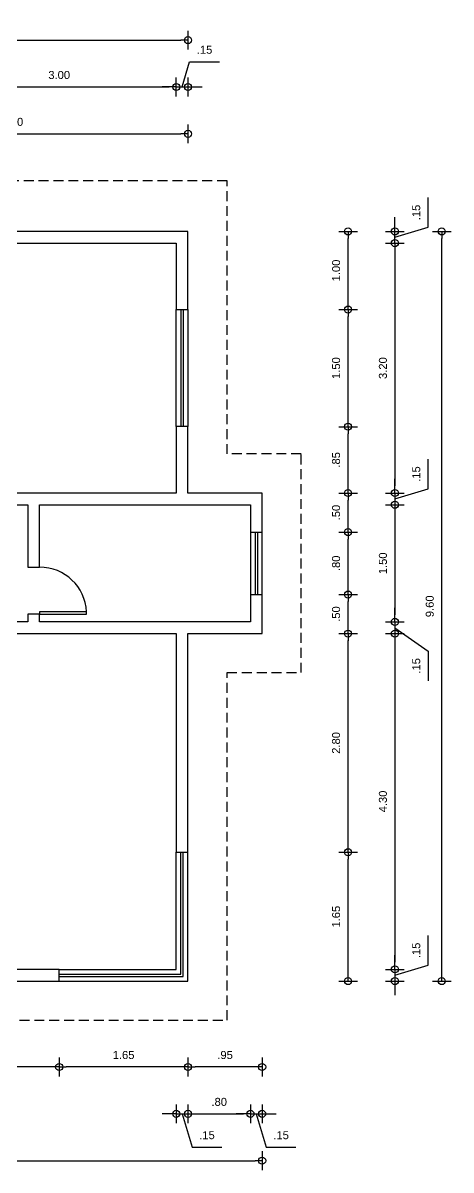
# Model space of a CAD drawing. Header units: millimetres. Extents: x -910 to 15138, y -9982 to 4708.
# Drawn here: x 9653 to 15138, y -9982 to 4708 of the extents above; entities that cross this region are included whole.
import ezdxf

# ---------------------------------------------------------------- set-up
doc = ezdxf.new("R2010")
doc.units = ezdxf.units.MM
doc.header["$LTSCALE"] = 5
doc.linetypes.add('DASHEDX2', pattern=[38.1, 25.4, -12.7])
for name, color, linetype in [('coberta', 7, 'DASHEDX2'), ('dimensoes', 7, 'Continuous'), ('janela alta', 7, 'Continuous'), ('janela baixa', 7, 'Continuous'), ('parede baixa', 7, 'Continuous'), ('paredes', 7, 'Continuous'), ('portas', 7, 'Continuous')]:
    doc.layers.add(name, color=color, linetype=linetype)
doc.styles.get("Standard").update_dxf_attribs({"font": 'Arial.ttf'})
doc.dimstyles.new('ISO-25', dxfattribs={"dimtxt": 102.5, "dimasz": 90.5, "dimexe": 120, "dimexo": 0.625, "dimgap": 100.625, "dimtad": 1, "dimlfac": 0.001, "dimzin": 4, "dimdsep": 46, "dimtxsty": 'Standard', "dimblk": 'ORIGIN', "dimblk1": 'ORIGIN', "dimblk2": 'ORIGIN', "dimcen": 2.5, "dimazin": 0, "dimtfac": 1, "dimtmove": 0, "dimatfit": 3, "dimldrblk": 'ORIGIN', "dimfxl": 120, "dimfxlon": 1, "dimarcsym": 0})

# ---------------------------------------------------------------- blocks, each defined once
blk = doc.blocks.new('_Origin')
at = {"color": 0, "linetype": 'ByBlock', "lineweight": -2}
blk.add_line((0, 0), (-1, 0), dxfattribs=at)
blk.add_circle((0, 0), 0.5, dxfattribs=at)
blk = doc.blocks.new('*D17')
at = {"layer": 'Defpoints', "color": 0, "transparency": 16777216}
for p in [(11768, -5912), (13818, -5912), (11768, -7562)]:
    blk.add_point(p, dxfattribs=at)
at = {"layer": 'dimensoes', "color": 0, "lineweight": -2, "transparency": 16777216}
for p, q in [((13698, -5912), (13938, -5912)), ((13818, -7471), (13818, -6002)), ((13698, -7562), (13938, -7562))]:
    blk.add_line(p, q, dxfattribs=at)
at = {"layer": 'dimensoes', "color": 0, "lineweight": -2, "transparency": 16777216, "xscale": 90.5, "yscale": 90.5, "zscale": 90.5}
for p, rotation in [((13818, -5912), 90), ((13818, -7562), 270)]:
    blk.add_blockref('_Origin', p, dxfattribs=dict(at, rotation=rotation))
at = {"layer": 'dimensoes', "color": 0, "transparency": 16777216, "insert": (13665, -6737), "char_height": 102.5, "attachment_point": 5, "rotation": 90}
blk.add_mtext('1.65', dxfattribs=at)
blk = doc.blocks.new('*D18')
at = {"layer": 'Defpoints', "color": 0, "transparency": 16777216}
for p in [(12718, -3112), (13818, -3112), (11768, -5912)]:
    blk.add_point(p, dxfattribs=at)
at = {"layer": 'dimensoes', "color": 0, "lineweight": -2, "transparency": 16777216}
for p, q in [((13698, -3112), (13938, -3112)), ((13818, -5821), (13818, -3202)), ((13698, -5912), (13938, -5912))]:
    blk.add_line(p, q, dxfattribs=at)
at = {"layer": 'dimensoes', "color": 0, "lineweight": -2, "transparency": 16777216, "xscale": 90.5, "yscale": 90.5, "zscale": 90.5}
for p, rotation in [((13818, -3112), 90), ((13818, -5912), 270)]:
    blk.add_blockref('_Origin', p, dxfattribs=dict(at, rotation=rotation))
at = {"layer": 'dimensoes', "color": 0, "transparency": 16777216, "insert": (13665, -4512), "char_height": 102.5, "attachment_point": 5, "rotation": 90}
blk.add_mtext('2.80', dxfattribs=at)
blk = doc.blocks.new('*D19')
at = {"layer": 'Defpoints', "color": 0, "transparency": 16777216}
for p in [(12718, -2612), (13818, -2612), (12718, -3112)]:
    blk.add_point(p, dxfattribs=at)
at = {"layer": 'dimensoes', "color": 0, "lineweight": -2, "transparency": 16777216}
for p, q in [((13698, -2612), (13938, -2612)), ((13818, -3021), (13818, -2702)), ((13698, -3112), (13938, -3112))]:
    blk.add_line(p, q, dxfattribs=at)
at = {"layer": 'dimensoes', "color": 0, "lineweight": -2, "transparency": 16777216, "xscale": 90.5, "yscale": 90.5, "zscale": 90.5}
for p, rotation in [((13818, -2612), 90), ((13818, -3112), 270)]:
    blk.add_blockref('_Origin', p, dxfattribs=dict(at, rotation=rotation))
at = {"layer": 'dimensoes', "color": 0, "transparency": 16777216, "insert": (13665, -2862), "char_height": 102.5, "attachment_point": 5, "rotation": 90}
blk.add_mtext('.50', dxfattribs=at)
blk = doc.blocks.new('*D20')
at = {"layer": 'Defpoints', "color": 0, "transparency": 16777216}
for p in [(12718, -1812), (13818, -1812), (12718, -2612)]:
    blk.add_point(p, dxfattribs=at)
at = {"layer": 'dimensoes', "color": 0, "lineweight": -2, "transparency": 16777216}
for p, q in [((13698, -1812), (13938, -1812)), ((13818, -2521), (13818, -1902)), ((13698, -2612), (13938, -2612))]:
    blk.add_line(p, q, dxfattribs=at)
at = {"layer": 'dimensoes', "color": 0, "lineweight": -2, "transparency": 16777216, "xscale": 90.5, "yscale": 90.5, "zscale": 90.5}
for p, rotation in [((13818, -1812), 90), ((13818, -2612), 270)]:
    blk.add_blockref('_Origin', p, dxfattribs=dict(at, rotation=rotation))
at = {"layer": 'dimensoes', "color": 0, "transparency": 16777216, "insert": (13665, -2212), "char_height": 102.5, "attachment_point": 5, "rotation": 90}
blk.add_mtext('.80', dxfattribs=at)
blk = doc.blocks.new('*D21')
at = {"layer": 'Defpoints', "color": 0, "transparency": 16777216}
for p in [(12718, -1312), (13818, -1312), (12718, -1812)]:
    blk.add_point(p, dxfattribs=at)
at = {"layer": 'dimensoes', "color": 0, "lineweight": -2, "transparency": 16777216}
for p, q in [((13698, -1312), (13938, -1312)), ((13818, -1721), (13818, -1402)), ((13698, -1812), (13938, -1812))]:
    blk.add_line(p, q, dxfattribs=at)
at = {"layer": 'dimensoes', "color": 0, "lineweight": -2, "transparency": 16777216, "xscale": 90.5, "yscale": 90.5, "zscale": 90.5}
for p, rotation in [((13818, -1312), 90), ((13818, -1812), 270)]:
    blk.add_blockref('_Origin', p, dxfattribs=dict(at, rotation=rotation))
at = {"layer": 'dimensoes', "color": 0, "transparency": 16777216, "insert": (13665, -1562), "char_height": 102.5, "attachment_point": 5, "rotation": 90}
blk.add_mtext('.50', dxfattribs=at)
blk = doc.blocks.new('*D22')
at = {"layer": 'Defpoints', "color": 0, "transparency": 16777216}
for p in [(11768, -462), (13818, -462), (12718, -1312)]:
    blk.add_point(p, dxfattribs=at)
at = {"layer": 'dimensoes', "color": 0, "lineweight": -2, "transparency": 16777216}
for p, q in [((13698, -462), (13938, -462)), ((13818, -1221), (13818, -552)), ((13698, -1312), (13938, -1312))]:
    blk.add_line(p, q, dxfattribs=at)
at = {"layer": 'dimensoes', "color": 0, "lineweight": -2, "transparency": 16777216, "xscale": 90.5, "yscale": 90.5, "zscale": 90.5}
for p, rotation in [((13818, -462), 90), ((13818, -1312), 270)]:
    blk.add_blockref('_Origin', p, dxfattribs=dict(at, rotation=rotation))
at = {"layer": 'dimensoes', "color": 0, "transparency": 16777216, "insert": (13665, -887), "char_height": 102.5, "attachment_point": 5, "rotation": 90}
blk.add_mtext('.85', dxfattribs=at)
blk = doc.blocks.new('*D23')
at = {"layer": 'Defpoints', "color": 0, "transparency": 16777216}
for p in [(11768, 1038), (13818, 1038), (11768, -462)]:
    blk.add_point(p, dxfattribs=at)
at = {"layer": 'dimensoes', "color": 0, "lineweight": -2, "transparency": 16777216}
for p, q in [((13698, 1038), (13938, 1038)), ((13818, -371), (13818, 948)), ((13698, -462), (13938, -462))]:
    blk.add_line(p, q, dxfattribs=at)
at = {"layer": 'dimensoes', "color": 0, "lineweight": -2, "transparency": 16777216, "xscale": 90.5, "yscale": 90.5, "zscale": 90.5}
for p, rotation in [((13818, 1038), 90), ((13818, -462), 270)]:
    blk.add_blockref('_Origin', p, dxfattribs=dict(at, rotation=rotation))
at = {"layer": 'dimensoes', "color": 0, "transparency": 16777216, "insert": (13665, 288), "char_height": 102.5, "attachment_point": 5, "rotation": 90}
blk.add_mtext('1.50', dxfattribs=at)
blk = doc.blocks.new('*D24')
at = {"layer": 'Defpoints', "color": 0, "transparency": 16777216}
for p in [(11768, 2038), (13818, 2038), (11768, 1038)]:
    blk.add_point(p, dxfattribs=at)
at = {"layer": 'dimensoes', "color": 0, "lineweight": -2, "transparency": 16777216}
for p, q in [((13698, 2038), (13938, 2038)), ((13818, 1129), (13818, 1948)), ((13698, 1038), (13938, 1038))]:
    blk.add_line(p, q, dxfattribs=at)
at = {"layer": 'dimensoes', "color": 0, "lineweight": -2, "transparency": 16777216, "xscale": 90.5, "yscale": 90.5, "zscale": 90.5}
for p, rotation in [((13818, 2038), 90), ((13818, 1038), 270)]:
    blk.add_blockref('_Origin', p, dxfattribs=dict(at, rotation=rotation))
at = {"layer": 'dimensoes', "color": 0, "transparency": 16777216, "insert": (13665, 1538), "char_height": 102.5, "attachment_point": 5, "rotation": 90}
blk.add_mtext('1.00', dxfattribs=at)
blk = doc.blocks.new('*D25')
at = {"layer": 'Defpoints', "color": 0, "transparency": 16777216}
for p in [(11574, 2038), (15018, 2038), (11574, -7562)]:
    blk.add_point(p, dxfattribs=at)
at = {"layer": 'dimensoes', "color": 0, "lineweight": -2, "transparency": 16777216}
for p, q in [((14898, 2038), (15138, 2038)), ((15018, -7471), (15018, 1948)), ((14898, -7562), (15138, -7562))]:
    blk.add_line(p, q, dxfattribs=at)
at = {"layer": 'dimensoes', "color": 0, "lineweight": -2, "transparency": 16777216, "xscale": 90.5, "yscale": 90.5, "zscale": 90.5}
for p, rotation in [((15018, 2038), 90), ((15018, -7562), 270)]:
    blk.add_blockref('_Origin', p, dxfattribs=dict(at, rotation=rotation))
at = {"layer": 'dimensoes', "color": 0, "transparency": 16777216, "insert": (14865, -2762), "char_height": 102.5, "attachment_point": 5, "rotation": 90}
blk.add_mtext('9.60', dxfattribs=at)
blk = doc.blocks.new('*D26')
at = {"layer": 'Defpoints', "color": 0, "transparency": 16777216}
for p in [(11618, 1888), (11618, -1312), (14418, -1312)]:
    blk.add_point(p, dxfattribs=at)
at = {"layer": 'dimensoes', "color": 0, "lineweight": -2, "transparency": 16777216}
for p, q in [((14298, 1888), (14538, 1888)), ((14418, 1798), (14418, -1221)), ((14298, -1312), (14538, -1312))]:
    blk.add_line(p, q, dxfattribs=at)
at = {"layer": 'dimensoes', "color": 0, "lineweight": -2, "transparency": 16777216, "xscale": 90.5, "yscale": 90.5, "zscale": 90.5}
for p, rotation in [((14418, 1888), 90), ((14418, -1312), 270)]:
    blk.add_blockref('_Origin', p, dxfattribs=dict(at, rotation=rotation))
at = {"layer": 'dimensoes', "color": 0, "transparency": 16777216, "insert": (14265, 288), "char_height": 102.5, "attachment_point": 5, "rotation": 90}
blk.add_mtext('3.20', dxfattribs=at)
blk = doc.blocks.new('*D27')
at = {"layer": 'Defpoints', "color": 0, "transparency": 16777216}
for p in [(11618, -1312), (12568, -1462), (14418, -1462)]:
    blk.add_point(p, dxfattribs=at)
at = {"layer": 'dimensoes', "color": 0, "lineweight": -2, "transparency": 16777216}
for p, q in [((14844, -1259), (14844, -878)), ((14418, -1221), (14418, -1131)), ((14298, -1312), (14538, -1312)), ((14418, -1387), (14844, -1259)), ((14418, -1312), (14418, -1462)), ((14418, -1312), (14418, -1462)), ((14298, -1462), (14538, -1462)), ((14418, -1552), (14418, -1643))]:
    blk.add_line(p, q, dxfattribs=at)
at = {"layer": 'dimensoes', "color": 0, "lineweight": -2, "transparency": 16777216, "xscale": 90.5, "yscale": 90.5, "zscale": 90.5}
for p, rotation in [((14418, -1312), 270), ((14418, -1462), 90)]:
    blk.add_blockref('_Origin', p, dxfattribs=dict(at, rotation=rotation))
at = {"layer": 'dimensoes', "color": 0, "transparency": 16777216, "insert": (14692, -1069), "char_height": 102.5, "attachment_point": 5, "rotation": 90}
blk.add_mtext('.15', dxfattribs=at)
blk = doc.blocks.new('*D28')
at = {"layer": 'Defpoints', "color": 0, "transparency": 16777216}
for p in [(12568, -1462), (12568, -2962), (14418, -2962)]:
    blk.add_point(p, dxfattribs=at)
at = {"layer": 'dimensoes', "color": 0, "lineweight": -2, "transparency": 16777216}
for p, q in [((14298, -1462), (14538, -1462)), ((14418, -1552), (14418, -2871)), ((14298, -2962), (14538, -2962))]:
    blk.add_line(p, q, dxfattribs=at)
at = {"layer": 'dimensoes', "color": 0, "lineweight": -2, "transparency": 16777216, "xscale": 90.5, "yscale": 90.5, "zscale": 90.5}
for p, rotation in [((14418, -1462), 90), ((14418, -2962), 270)]:
    blk.add_blockref('_Origin', p, dxfattribs=dict(at, rotation=rotation))
at = {"layer": 'dimensoes', "color": 0, "transparency": 16777216, "insert": (14265, -2212), "char_height": 102.5, "attachment_point": 5, "rotation": 90}
blk.add_mtext('1.50', dxfattribs=at)
blk = doc.blocks.new('*D29')
at = {"layer": 'Defpoints', "color": 0, "transparency": 16777216}
for p in [(12568, -2962), (12718, -3112), (14418, -3112)]:
    blk.add_point(p, dxfattribs=at)
at = {"layer": 'dimensoes', "color": 0, "lineweight": -2, "transparency": 16777216}
for p, q in [((14418, -2871), (14418, -2781)), ((14298, -2962), (14538, -2962)), ((14418, -2962), (14418, -3112)), ((14418, -2962), (14418, -3112)), ((14418, -3037), (14844, -3335)), ((14298, -3112), (14538, -3112)), ((14418, -3202), (14418, -3293)), ((14844, -3335), (14844, -3715))]:
    blk.add_line(p, q, dxfattribs=at)
at = {"layer": 'dimensoes', "color": 0, "lineweight": -2, "transparency": 16777216, "xscale": 90.5, "yscale": 90.5, "zscale": 90.5}
for p, rotation in [((14418, -2962), 270), ((14418, -3112), 90)]:
    blk.add_blockref('_Origin', p, dxfattribs=dict(at, rotation=rotation))
at = {"layer": 'dimensoes', "color": 0, "transparency": 16777216, "insert": (14692, -3525), "char_height": 102.5, "attachment_point": 5, "rotation": 90}
blk.add_mtext('.15', dxfattribs=at)
blk = doc.blocks.new('*D30')
at = {"layer": 'Defpoints', "color": 0, "transparency": 16777216}
for p in [(12718, -3112), (11618, -7412), (14418, -7412)]:
    blk.add_point(p, dxfattribs=at)
at = {"layer": 'dimensoes', "color": 0, "lineweight": -2, "transparency": 16777216}
for p, q in [((14298, -3112), (14538, -3112)), ((14418, -3202), (14418, -7321)), ((14298, -7412), (14538, -7412))]:
    blk.add_line(p, q, dxfattribs=at)
at = {"layer": 'dimensoes', "color": 0, "lineweight": -2, "transparency": 16777216, "xscale": 90.5, "yscale": 90.5, "zscale": 90.5}
for p, rotation in [((14418, -3112), 90), ((14418, -7412), 270)]:
    blk.add_blockref('_Origin', p, dxfattribs=dict(at, rotation=rotation))
at = {"layer": 'dimensoes', "color": 0, "transparency": 16777216, "insert": (14265, -5262), "char_height": 102.5, "attachment_point": 5, "rotation": 90}
blk.add_mtext('4.30', dxfattribs=at)
blk = doc.blocks.new('*D31')
at = {"layer": 'Defpoints', "color": 0, "transparency": 16777216}
for p in [(11618, -7412), (11768, -7562), (14418, -7562)]:
    blk.add_point(p, dxfattribs=at)
at = {"layer": 'dimensoes', "color": 0, "lineweight": -2, "transparency": 16777216}
for p, q in [((14844, -7359), (14844, -6978)), ((14418, -7321), (14418, -7231)), ((14298, -7412), (14538, -7412)), ((14418, -7487), (14844, -7359)), ((14418, -7412), (14418, -7562)), ((14418, -7412), (14418, -7562)), ((14298, -7562), (14538, -7562)), ((14418, -7652), (14418, -7743))]:
    blk.add_line(p, q, dxfattribs=at)
at = {"layer": 'dimensoes', "color": 0, "lineweight": -2, "transparency": 16777216, "xscale": 90.5, "yscale": 90.5, "zscale": 90.5}
for p, rotation in [((14418, -7412), 270), ((14418, -7562), 90)]:
    blk.add_blockref('_Origin', p, dxfattribs=dict(at, rotation=rotation))
at = {"layer": 'dimensoes', "color": 0, "transparency": 16777216, "insert": (14692, -7169), "char_height": 102.5, "attachment_point": 5, "rotation": 90}
blk.add_mtext('.15', dxfattribs=at)
blk = doc.blocks.new('*D32')
at = {"layer": 'Defpoints', "color": 0, "transparency": 16777216}
for p in [(11768, 2038), (14418, 2038), (11618, 1888)]:
    blk.add_point(p, dxfattribs=at)
at = {"layer": 'dimensoes', "color": 0, "lineweight": -2, "transparency": 16777216}
for p, q in [((14844, 2091), (14844, 2472)), ((14418, 2129), (14418, 2219)), ((14418, 1963), (14844, 2091)), ((14298, 2038), (14538, 2038)), ((14418, 1888), (14418, 2038)), ((14418, 1888), (14418, 2038)), ((14298, 1888), (14538, 1888)), ((14418, 1798), (14418, 1707))]:
    blk.add_line(p, q, dxfattribs=at)
at = {"layer": 'dimensoes', "color": 0, "lineweight": -2, "transparency": 16777216, "xscale": 90.5, "yscale": 90.5, "zscale": 90.5}
for p, rotation in [((14418, 2038), 270), ((14418, 1888), 90)]:
    blk.add_blockref('_Origin', p, dxfattribs=dict(at, rotation=rotation))
at = {"layer": 'dimensoes', "color": 0, "transparency": 16777216, "insert": (14692, 2281), "char_height": 102.5, "attachment_point": 5, "rotation": 90}
blk.add_mtext('.15', dxfattribs=at)
blk = doc.blocks.new('*D33')
at = {"layer": 'Defpoints', "color": 0, "transparency": 16777216}
for p in [(11768, 4488), (1918, 2038), (11768, 2038)]:
    blk.add_point(p, dxfattribs=at)
at = {"layer": 'dimensoes', "color": 0, "lineweight": -2, "transparency": 16777216}
for p, q in [((1918, 4368), (1918, 4608)), ((11768, 4368), (11768, 4608)), ((2008, 4488), (11677, 4488))]:
    blk.add_line(p, q, dxfattribs=at)
at = {"layer": 'dimensoes', "color": 0, "lineweight": -2, "transparency": 16777216, "xscale": 90.5, "yscale": 90.5, "zscale": 90.5, "rotation": 180}
blk.add_blockref('_Origin', (1918, 4488), dxfattribs=at)
at = {"layer": 'dimensoes', "color": 0, "lineweight": -2, "transparency": 16777216, "xscale": 90.5, "yscale": 90.5, "zscale": 90.5}
blk.add_blockref('_Origin', (11768, 4488), dxfattribs=at)
at = {"layer": 'dimensoes', "color": 0, "transparency": 16777216, "insert": (6843, 4641), "char_height": 102.5, "attachment_point": 5}
blk.add_mtext('9.85', dxfattribs=at)
blk = doc.blocks.new('*D38')
at = {"layer": 'Defpoints', "color": 0, "transparency": 16777216}
for p in [(11618, 3888), (8618, 1888), (11618, 1888)]:
    blk.add_point(p, dxfattribs=at)
at = {"layer": 'dimensoes', "color": 0, "lineweight": -2, "transparency": 16777216}
for p, q in [((8618, 3768), (8618, 4008)), ((11618, 3768), (11618, 4008)), ((8708, 3888), (11527, 3888))]:
    blk.add_line(p, q, dxfattribs=at)
at = {"layer": 'dimensoes', "color": 0, "lineweight": -2, "transparency": 16777216, "xscale": 90.5, "yscale": 90.5, "zscale": 90.5, "rotation": 180}
blk.add_blockref('_Origin', (8618, 3888), dxfattribs=at)
at = {"layer": 'dimensoes', "color": 0, "lineweight": -2, "transparency": 16777216, "xscale": 90.5, "yscale": 90.5, "zscale": 90.5}
blk.add_blockref('_Origin', (11618, 3888), dxfattribs=at)
at = {"layer": 'dimensoes', "color": 0, "transparency": 16777216, "insert": (10118, 4041), "char_height": 102.5, "attachment_point": 5}
blk.add_mtext('3.00', dxfattribs=at)
blk = doc.blocks.new('*D39')
at = {"layer": 'Defpoints', "color": 0, "transparency": 16777216}
for p in [(11768, 3888), (11768, 2038), (11618, 1888)]:
    blk.add_point(p, dxfattribs=at)
at = {"layer": 'dimensoes', "color": 0, "lineweight": -2, "transparency": 16777216}
for p, q in [((11693, 3888), (11789, 4211)), ((11789, 4211), (12170, 4211)), ((11618, 3768), (11618, 4008)), ((11768, 3768), (11768, 4008)), ((11527, 3888), (11437, 3888)), ((11618, 3888), (11768, 3888)), ((11618, 3888), (11768, 3888)), ((11858, 3888), (11949, 3888))]:
    blk.add_line(p, q, dxfattribs=at)
at = {"layer": 'dimensoes', "color": 0, "lineweight": -2, "transparency": 16777216, "xscale": 90.5, "yscale": 90.5, "zscale": 90.5}
blk.add_blockref('_Origin', (11618, 3888), dxfattribs=at)
at = {"layer": 'dimensoes', "color": 0, "lineweight": -2, "transparency": 16777216, "xscale": 90.5, "yscale": 90.5, "zscale": 90.5, "rotation": 180}
blk.add_blockref('_Origin', (11768, 3888), dxfattribs=at)
at = {"layer": 'dimensoes', "color": 0, "transparency": 16777216, "insert": (11980, 4364), "char_height": 102.5, "attachment_point": 5}
blk.add_mtext('.15', dxfattribs=at)
blk = doc.blocks.new('*D45')
at = {"layer": 'Defpoints', "color": 0, "transparency": 16777216}
for p in [(11768, 3288), (7268, 2038), (11768, 2038)]:
    blk.add_point(p, dxfattribs=at)
at = {"layer": 'dimensoes', "color": 0, "lineweight": -2, "transparency": 16777216}
for p, q in [((7268, 3168), (7268, 3408)), ((11768, 3168), (11768, 3408)), ((7358, 3288), (11677, 3288))]:
    blk.add_line(p, q, dxfattribs=at)
at = {"layer": 'dimensoes', "color": 0, "lineweight": -2, "transparency": 16777216, "xscale": 90.5, "yscale": 90.5, "zscale": 90.5, "rotation": 180}
blk.add_blockref('_Origin', (7268, 3288), dxfattribs=at)
at = {"layer": 'dimensoes', "color": 0, "lineweight": -2, "transparency": 16777216, "xscale": 90.5, "yscale": 90.5, "zscale": 90.5}
blk.add_blockref('_Origin', (11768, 3288), dxfattribs=at)
at = {"layer": 'dimensoes', "color": 0, "transparency": 16777216, "insert": (9518, 3441), "char_height": 102.5, "attachment_point": 5}
blk.add_mtext('4.50', dxfattribs=at)

msp = doc.modelspace()

# ---------------------------------------------------------------- linework, layer by layer
at = {"layer": 'coberta'}
msp.add_lwpolyline([(1417.612, 2688.233), (1417.612, -8061.767), (12267.612, -8061.767), (12267.612, -3611.767), (13217.612, -3611.767), (13217.612, -811.767), (12267.612, -811.767), (12267.612, 2688.233)], close=True, dxfattribs=at)
at = {"layer": 'dimensoes'}
for p, q in [((10027.112, -8661.767), (8558.112, -8661.767)), ((10117.612, -8541.767), (10117.612, -8781.767)), ((10117.612, -8541.767), (10117.612, -8781.767)), ((11677.112, -8661.767), (10208.112, -8661.767)), ((11767.612, -8541.767), (11767.612, -8781.767)), ((11767.612, -8541.767), (11767.612, -8781.767)), ((12627.112, -8661.767), (11858.112, -8661.767)), ((12717.612, -8541.767), (12717.612, -8781.767)), ((11617.612, -9141.767), (11617.612, -9381.767)), ((11767.612, -9141.767), (11767.612, -9381.767)), ((11767.612, -9141.767), (11767.612, -9381.767)), ((12567.612, -9141.767), (12567.612, -9381.767)), ((12567.612, -9141.767), (12567.612, -9381.767)), ((12717.612, -9141.767), (12717.612, -9381.767)), ((11527.112, -9261.767), (11436.612, -9261.767)), ((11617.612, -9261.767), (11767.612, -9261.767)), ((11617.612, -9261.767), (11767.612, -9261.767)), ((11692.612, -9261.767), (11820.648, -9688.552)), ((11858.112, -9261.767), (12477.112, -9261.767)), ((11858.112, -9261.767), (11948.612, -9261.767)), ((12477.112, -9261.767), (12386.612, -9261.767)), ((12567.612, -9261.767), (12717.612, -9261.767)), ((12567.612, -9261.767), (12717.612, -9261.767)), ((12642.612, -9261.767), (12770.648, -9688.552)), ((12808.112, -9261.767), (12898.612, -9261.767)), ((11820.648, -9688.552), (12200.888, -9688.552)), ((12770.648, -9688.552), (13150.888, -9688.552)), ((12717.612, -9741.767), (12717.612, -9981.767)), ((2008.112, -9861.767), (12627.112, -9861.767))]:
    msp.add_line(p, q, dxfattribs=at)
at = {"layer": 'janela alta'}
for p, q in [((12567.612, -1811.767), (12717.612, -1811.767)), ((12627.612, -1811.767), (12627.612, -2611.767)), ((12657.612, -1811.767), (12657.612, -2611.767)), ((12567.612, -2611.767), (12717.612, -2611.767))]:
    msp.add_line(p, q, dxfattribs=at)
at = {"layer": 'janela baixa'}
for p, q in [((11677.612, 1038.233), (11677.612, -461.767)), ((11707.612, 1038.233), (11707.612, -461.767))]:
    msp.add_line(p, q, dxfattribs=at)
for points in [[(10117.612, -7501.767), (11707.612, -7501.767), (11707.612, -5911.767)], [(10117.612, -7471.767), (11677.612, -7471.767), (11677.612, -5911.767)]]:
    msp.add_lwpolyline(points, dxfattribs=at)
at = {"layer": 'parede baixa'}
for p, q in [((11617.612, -461.767), (11617.612, 1038.233)), ((11767.612, 1038.233), (11767.612, -461.767))]:
    msp.add_line(p, q, dxfattribs=at)
for points in [[(10117.612, -7411.767), (11617.612, -7411.767), (11617.612, -5911.767)], [(10117.612, -7561.767), (11767.612, -7561.767), (11767.612, -5911.767)]]:
    msp.add_lwpolyline(points, dxfattribs=at)
at = {"layer": 'paredes', "lineweight": 30}
for points in [[(8617.612, 1888.233), (11617.612, 1888.233), (11617.612, 1038.233), (11767.612, 1038.233), (11767.612, 2038.233), (4417.612, 2038.233)], [(9517.612, -3111.767), (11617.612, -3111.767), (11617.612, -5911.767), (11767.612, -5911.767), (11767.612, -3111.767), (12717.612, -3111.767), (12717.612, -1311.767), (11767.612, -1311.767), (11767.612, -461.767), (11617.612, -461.767), (11617.612, -1311.767), (9517.612, -1311.767)], [(9517.612, -1461.767), (9717.612, -1461.767), (9717.612, -2261.767), (9867.612, -2261.767), (9867.612, -1461.767), (11617.612, -1461.767), (12567.612, -1461.767), (12567.612, -2961.767), (11617.612, -2961.767), (9867.612, -2961.767), (9867.612, -2861.767), (9717.612, -2861.767), (9717.612, -2961.767), (9517.612, -2961.767)]]:
    msp.add_lwpolyline(points, dxfattribs=at)
msp.add_lwpolyline([(8467.612, -7071.767), (8467.612, -7561.767), (10117.612, -7561.767), (10117.612, -7411.767), (8617.612, -7411.767), (8617.612, -7071.767)], close=True, dxfattribs=at)
at = {"layer": 'portas'}
msp.add_lwpolyline([(9867.612, -2861.767), (10467.612, -2861.767), (10467.612, -2831.767), (9867.612, -2831.767)], close=True, dxfattribs=at)
msp.add_arc((9867.612, -2861.767), 600.75, 2.8624052, 90, dxfattribs=at)

# ---------------------------------------------------------------- block references
at = {"layer": 'dimensoes', "xscale": 90.5, "yscale": 90.5, "zscale": 90.5}
for p in [(10117.612, -8661.767), (11767.612, -8661.767), (12717.612, -8661.767), (11617.612, -9261.767), (12567.612, -9261.767), (12567.612, -9261.767), (12717.612, -9861.767)]:
    msp.add_blockref('_Origin', p, dxfattribs=at)
at = {"layer": 'dimensoes', "xscale": 90.5, "yscale": 90.5, "zscale": 90.5, "rotation": 180}
for p in [(10117.612, -8661.767), (11767.612, -8661.767), (11767.612, -9261.767), (11767.612, -9261.767), (12717.612, -9261.767)]:
    msp.add_blockref('_Origin', p, dxfattribs=at)

# ---------------------------------------------------------------- texts
at = {"layer": 'dimensoes', "char_height": 102.5, "attachment_point": 5}
for s, insert in [('1.65', (10942.612, -8509.193)), ('.95', (12242.612, -8509.193)), ('.80', (12167.612, -9109.193)), ('.15', (12010.768, -9535.978)), ('.15', (12960.768, -9535.978))]:
    msp.add_mtext(s, dxfattribs=dict(at, insert=insert))

# ---------------------------------------------------------------- dimensions: what is measured, and where the dimension line sits
at = {"layer": 'dimensoes'}
dim = msp.add_linear_dim(base=(11767.612, 4488.233), p1=(1917.612, 2038.233), p2=(11767.612, 2038.233), dimstyle='ISO-25', dxfattribs=at)
dim.commit()
dim.dimension.update_dxf_attribs({"geometry": '*D33', "text_midpoint": (6842.612, 4640.807)})
for base, p1, p2, picture, middle in [((11767.612, 3888.233), (11617.612, 1888.233), (11767.612, 2038.233), '*D39', (11890.103, 4363.694)), ((11617.612, 3888.233), (8617.612, 1888.233), (11617.612, 1888.233), '*D38', (10117.612, 4040.807)), ((11767.612, 3288.233), (7267.612, 2038.233), (11767.612, 2038.233), '*D45', (9517.612, 3440.807))]:
    dim = msp.add_linear_dim(base=base, p1=p1, p2=p2, dimstyle='ISO-25', override={"dimtmove": 1}, dxfattribs=at)
    dim.commit()
    dim.dimension.update_dxf_attribs({"geometry": picture, "text_midpoint": middle})
for base, p1, p2, picture, middle in [((14417.612, 2038.233), (11617.612, 1888.233), (11767.612, 2038.233), '*D32', (14691.823, 2191.894)), ((13817.612, 2038.233), (11767.612, 1038.233), (11767.612, 2038.233), '*D24', (13665.038, 1538.233)), ((13817.612, 1038.233), (11767.612, -461.767), (11767.612, 1038.233), '*D23', (13665.038, 288.233)), ((13817.612, -461.767), (12717.612, -1311.767), (11767.612, -461.767), '*D22', (13665.038, -886.767)), ((14417.612, -1461.767), (11617.612, -1311.767), (12567.612, -1461.767), '*D27', (14691.823, -1158.106)), ((13817.612, -1311.767), (12717.612, -1811.767), (12717.612, -1311.767), '*D21', (13665.038, -1561.767)), ((14417.612, -2961.767), (12567.612, -1461.767), (12567.612, -2961.767), '*D28', (14265.038, -2211.767)), ((13817.612, -1811.767), (12717.612, -2611.767), (12717.612, -1811.767), '*D20', (13665.038, -2211.767)), ((13817.612, -2611.767), (12717.612, -3111.767), (12717.612, -2611.767), '*D19', (13665.038, -2861.767)), ((14417.612, -7411.767), (12717.612, -3111.767), (11617.612, -7411.767), '*D30', (14265.038, -5261.767)), ((13817.612, -3111.767), (11767.612, -5911.767), (12717.612, -3111.767), '*D18', (13665.038, -4511.767)), ((14417.612, -7561.767), (11617.612, -7411.767), (11767.612, -7561.767), '*D31', (14691.823, -7258.106))]:
    dim = msp.add_linear_dim(base=base, p1=p1, p2=p2, angle=90, dimstyle='ISO-25', override={"dimtmove": 1}, dxfattribs=at)
    dim.commit()
    dim.dimension.update_dxf_attribs({"geometry": picture, "text_midpoint": middle})
for base, p1, p2, picture, middle in [((15017.612, 2038.233), (11573.947, -7561.767), (11573.947, 2038.233), '*D25', (14865.038, -2761.767)), ((14417.612, -1311.767), (11617.612, 1888.233), (11617.612, -1311.767), '*D26', (14265.038, 288.233)), ((13817.612, -5911.767), (11767.612, -7561.767), (11767.612, -5911.767), '*D17', (13665.038, -6736.767))]:
    dim = msp.add_linear_dim(base=base, p1=p1, p2=p2, angle=90, dimstyle='ISO-25', dxfattribs=at)
    dim.commit()
    dim.dimension.update_dxf_attribs({"geometry": picture, "text_midpoint": middle})
dim = msp.add_linear_dim(base=(14417.612, -3111.767), p1=(12567.612, -2961.767), p2=(12717.612, -3111.767), angle=90, dimstyle='ISO-25', override={"dimtmove": 1}, dxfattribs=at)
dim.commit()
dim.dimension.update_dxf_attribs({"geometry": '*D29', "text_midpoint": (14844.397, -3435.825), "dimtype": 160})

doc.saveas('drawing.dxf')
